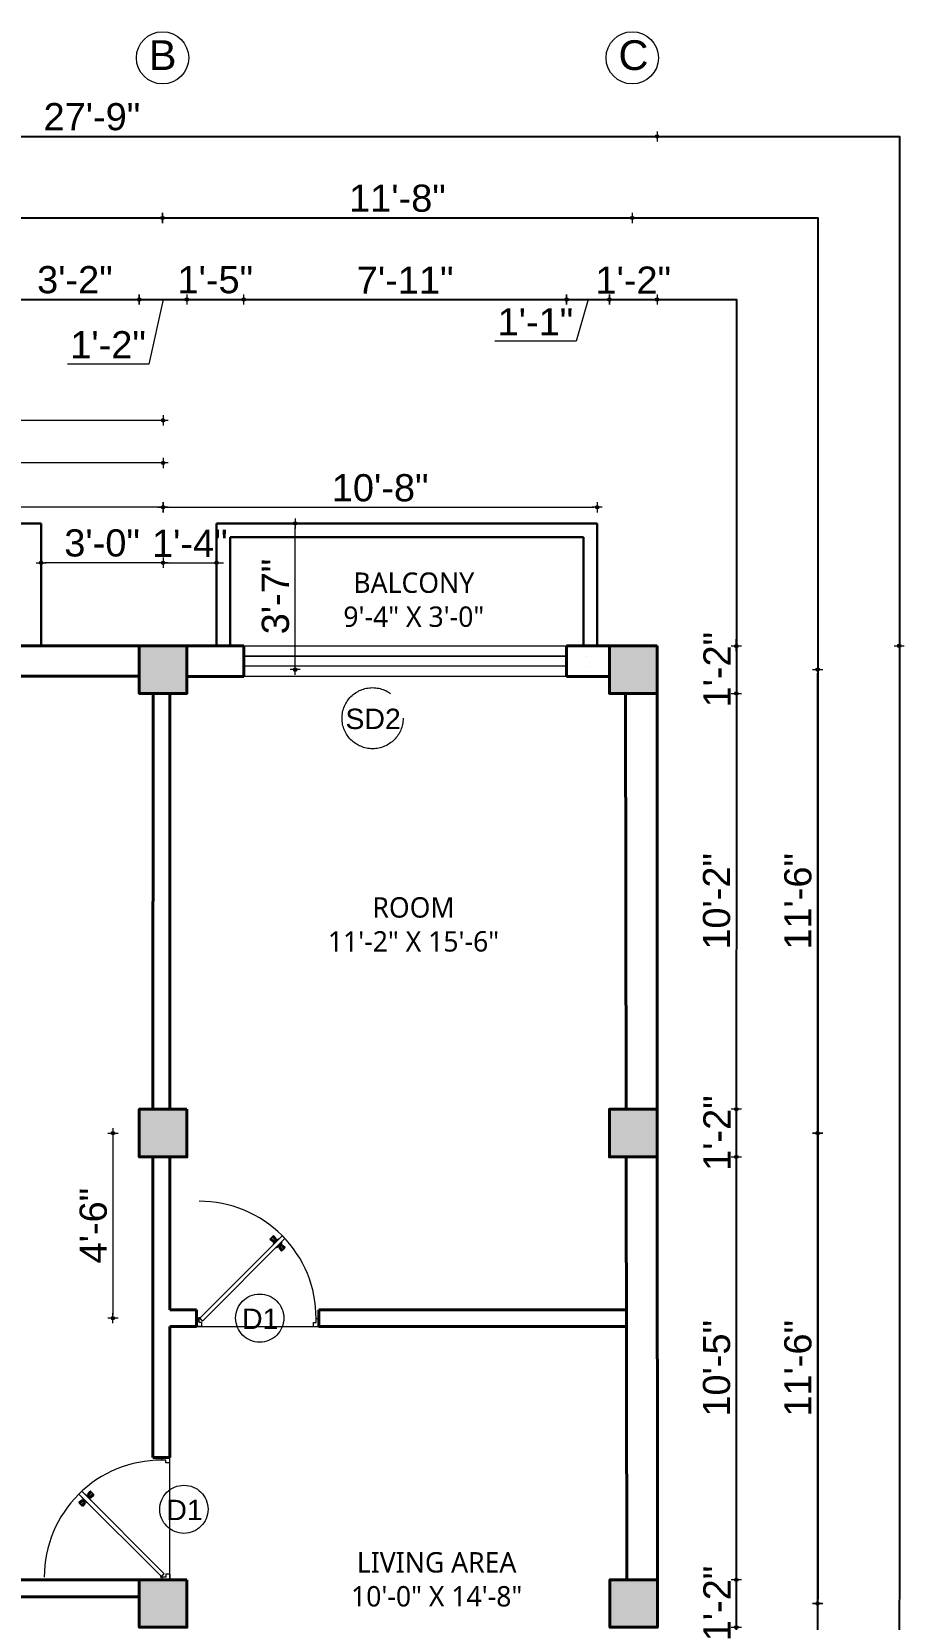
# Model space of a CAD drawing. Header units: inches. Extents: x 2670288 to 2672693, y 789942 to 794071.
# Drawn here: x 2671786.6 to 2672043.3, y 791460.4 to 791927.9 of the extents above; entities that cross this region are included whole.
import ezdxf

# ---------------------------------------------------------------- set-up
doc = ezdxf.new("R2010")
doc.units = ezdxf.units.IN
doc.header["$MEASUREMENT"] = 0
doc.header["$PDMODE"] = 99
doc.linetypes.add('ACAD_ISO10W100', pattern=[18, 12, -3, 0, -3])
for name, color, linetype, lineweight in [('CONC. OUTLINE RA', 150, 'Continuous', 40), ('DOOR-WIN RA', 3, 'Continuous', 20), ('Hatch', 254, 'Continuous', 9), ('HATCH RA', 8, 'Continuous', 9), ('PUERTAS', 7, 'Continuous', 13), ('TEXT RA', 254, 'Continuous', 20), ('TEXTURE EA', 8, 'ACAD_ISO10W100', 9), ('wall EA', 24, 'Continuous', 40), ('WALL__HALF_NEW', 42, 'Continuous', 30), ('Win EA', 114, 'Continuous', 5)]:
    doc.layers.add(name, color=color, linetype=linetype, lineweight=lineweight)
for name, color, linetype in [('HACTH', 7, 'Continuous'), ('lettring', 7, 'Continuous'), ('text EA', 7, 'Continuous')]:
    doc.layers.add(name, color=color, linetype=linetype)
doc.styles.add('DIM 8', font='arial.ttf', dxfattribs={"height": 8})
doc.styles.get("Standard").update_dxf_attribs({"font": 'arial.ttf'})
doc.dimstyles.new('Copy of DIM 8', dxfattribs={"dimtxt": 8, "dimasz": 1, "dimexe": 6, "dimexo": 18, "dimgap": 1.6875, "dimtad": 1, "dimdec": 0, "dimzin": 3, "dimdsep": 46, "dimlunit": 4, "dimtxsty": 'DIM 8', "dimblk": 'dot 2', "dimcen": 0.09375, "dimse1": 1, "dimse2": 1, "dimclrd": 1, "dimclre": 1, "dimclrt": 256, "dimadec": 0, "dimazin": 0, "dimtfac": 0.75, "dimtdec": 0, "dimtix": 1, "dimtmove": 1, "dimatfit": 3, "dimldrblk": 'DOT', "dimfxl": 1, "dimtolj": 1, "dimtzin": 0, "dimlwd": 9, "dimlwe": 9, "dimarcsym": 0})

# ---------------------------------------------------------------- blocks, each defined once
blk = doc.blocks.new('COLUMN')
at = {"layer": 'HACTH', "lineweight": 30, "transparency": 33554541}
h = blk.add_hatch(color=256, dxfattribs=at)
h.dxf.hatch_style = 1
h.paths.add_polyline_path([(2659104.19, 784576.38), (2659090.19, 784576.38), (2659090.19, 784562.38), (2659104.19, 784562.38)])
at = {"layer": 'CONC. OUTLINE RA'}
blk.add_lwpolyline([(2659090.19, 784576.38), (2659104.19, 784576.38), (2659104.19, 784562.38), (2659090.19, 784562.38)], close=True, dxfattribs=at)
blk = doc.blocks.new('3ft')
at = {"layer": 'PUERTAS', "color": 6}
for p, q in [((1.01, 2.52), (25.23, 26.74)), ((26.05, 25.92), (1.77, 1.64)), ((26.05, 25.92), (25.23, 26.74)), ((0, 2.4), (0, 0)), ((0.72, 2.4), (0, 2.4)), ((1.6, 0), (0, 0)), ((0.72, 1.52), (0.72, 2.44)), ((0.8, 1.52), (0.72, 1.52)), ((0.8, 1.52), (0.8, 2.41)), ((0.8, 1.2), (0.8, 1.52)), ((1.6, 1.2), (0.8, 1.2)), ((1.57, 1.84), (0.94, 2.47)), ((1.63, 1.89), (0.97, 2.55)), ((1.63, 1.89), (1.57, 1.84)), ((1.77, 1.64), (1.57, 1.84)), ((1.6, 0), (1.6, 1.2)), ((34.4, 0), (34.4, 1.2)), ((34.4, 1.2), (35.2, 1.2)), ((34.4, 0), (36, 0)), ((35.2, 1.2), (35.2, 2.4)), ((35.2, 2.4), (36, 2.4)), ((36, 0), (36, 2.4))]:
    blk.add_line(p, q, dxfattribs=at)
at = {"layer": 'PUERTAS', "color": 8}
for p, q in [((22.57, 24.94), (21.65, 25.68)), ((22.63, 24.99), (21.69, 25.75)), ((22.74, 25.1), (21.84, 25.9)), ((22.13, 26.28), (21.98, 26.13)), ((22.88, 25.24), (22.01, 26.06)), ((22.13, 26.28), (22.27, 26.42)), ((22.29, 26.41), (22.27, 26.42)), ((23.16, 25.52), (22.34, 26.39)), ((23.3, 25.66), (22.5, 26.56)), ((23.41, 25.77), (22.65, 26.71)), ((22.69, 24.32), (23.02, 24.83)), ((23.46, 25.83), (22.72, 26.75)), ((22.95, 24.96), (22.84, 25.07)), ((22.98, 24.99), (22.86, 25.1)), ((23.03, 25.04), (22.91, 25.15)), ((22.91, 24.53), (23.1, 24.91)), ((23.11, 25.12), (22.99, 25.23)), ((23.13, 24.76), (23.18, 24.99)), ((23.28, 25.3), (23.17, 25.41)), ((23.36, 25.37), (23.25, 25.49)), ((23.31, 24.94), (23.28, 25.08)), ((23.41, 25.43), (23.3, 25.54)), ((23.46, 25.09), (23.32, 25.13)), ((23.44, 25.45), (23.33, 25.56)), ((23.64, 25.27), (23.41, 25.22)), ((23.87, 25.49), (23.49, 25.3)), ((24.08, 25.71), (23.57, 25.38)), ((23.63, 23.38), (24.14, 23.72)), ((23.84, 23.6), (24.22, 23.79)), ((24.07, 23.82), (24.3, 23.88)), ((24.25, 24), (24.39, 23.97)), ((24.27, 23.64), (24.38, 23.53)), ((24.3, 23.67), (24.41, 23.56)), ((24.35, 23.72), (24.46, 23.61)), ((24.4, 24.15), (24.43, 24.01)), ((24.41, 23.43), (25.2, 22.53)), ((24.43, 23.8), (24.54, 23.69)), ((24.58, 24.33), (24.52, 24.1)), ((24.55, 23.57), (25.37, 22.7)), ((24.6, 23.97), (24.72, 23.86)), ((24.8, 24.56), (24.61, 24.18)), ((25.02, 24.77), (24.68, 24.26)), ((24.68, 24.05), (24.79, 23.94)), ((24.73, 24.1), (24.85, 23.99)), ((24.76, 24.13), (24.87, 24.02)), ((24.83, 23.85), (25.7, 23.03)), ((24.97, 23.99), (25.87, 23.2)), ((25.08, 24.1), (26.02, 23.34)), ((25.14, 24.15), (26.06, 23.41)), ((24.25, 23.26), (24.99, 22.34)), ((24.3, 23.32), (25.06, 22.38)), ((25.58, 22.82), (25.43, 22.67)), ((25.58, 22.82), (25.73, 22.97)), ((25.72, 22.98), (25.73, 22.97)), ((0, 0), (36, 0))]:
    blk.add_line(p, q, dxfattribs=at)
at = {"layer": 'PUERTAS', "color": 1}
for p, q in [((21.67, 25.73), (22.17, 26.23)), ((22.49, 24.95), (21.67, 25.61)), ((21.7, 25.82), (22.14, 26.26)), ((21.73, 25.79), (21.7, 25.82)), ((22.58, 26.7), (22.14, 26.26)), ((22.67, 26.73), (22.17, 26.23)), ((22.61, 26.67), (22.58, 26.7)), ((22.6, 24.96), (23.02, 25.38)), ((22.61, 24.25), (22.92, 24.72)), ((22.62, 24.13), (22.61, 24.14)), ((22.7, 25.07), (22.71, 25.06)), ((23.45, 25.91), (22.79, 26.73)), ((22.82, 25.06), (23.08, 25.32)), ((22.94, 24.95), (22.83, 25.07)), ((22.92, 24.72), (22.92, 24.72)), ((22.93, 24.94), (23.19, 25.21)), ((22.93, 24.84), (22.93, 24.83)), ((23.44, 25.81), (23.02, 25.38)), ((23.34, 25.58), (23.08, 25.32)), ((23.46, 25.47), (23.19, 25.21)), ((23.33, 25.7), (23.34, 25.69)), ((23.45, 25.46), (23.33, 25.57)), ((23.56, 23.3), (24.03, 23.61)), ((23.57, 25.47), (23.57, 25.47)), ((24.15, 25.79), (23.68, 25.48)), ((23.68, 25.48), (23.68, 25.48)), ((24.03, 23.61), (24.03, 23.62)), ((24.14, 23.62), (24.14, 23.62)), ((24.25, 23.62), (24.51, 23.89)), ((24.27, 25.78), (24.26, 25.79)), ((24.26, 23.29), (24.69, 23.71)), ((24.26, 23.63), (24.37, 23.52)), ((24.37, 23.52), (24.63, 23.77)), ((24.37, 23.4), (24.37, 23.4)), ((24.78, 24.15), (24.51, 23.89)), ((24.89, 24.03), (24.63, 23.77)), ((25.11, 24.14), (24.69, 23.71)), ((24.77, 24.14), (24.88, 24.03)), ((24.79, 24.38), (24.78, 24.37)), ((24.78, 24.26), (24.78, 24.26)), ((25.1, 24.84), (24.79, 24.38)), ((25, 24.03), (25, 24.03)), ((25.09, 24.96), (25.1, 24.95)), ((25.22, 24.14), (26.03, 23.48)), ((23.44, 23.31), (23.45, 23.3)), ((24.26, 23.18), (24.92, 22.37)), ((25.04, 22.36), (25.54, 22.86)), ((25.1, 22.42), (25.13, 22.39)), ((25.13, 22.39), (25.57, 22.83)), ((26.04, 23.37), (25.54, 22.86)), ((26.01, 23.27), (25.57, 22.83)), ((25.98, 23.3), (26.01, 23.27))]:
    blk.add_line(p, q, dxfattribs=at)
at = {"layer": 'PUERTAS', "color": 2}
for p, q in [((21.99, 26.11), (21.98, 26.13)), ((25.42, 22.68), (25.43, 22.67))]:
    blk.add_line(p, q, dxfattribs=at)
at = {"layer": 'PUERTAS', "color": 6}
for radius in [0.155, 0.0752]:
    blk.add_circle((0.82, 2.56), radius, dxfattribs=at)
blk.add_arc((0.82, 2.56), 34.38, 359.7285, 90.0333, dxfattribs=at)
at = {"layer": 'PUERTAS', "color": 1}
for centre, start, end in [((22.54, 25.01), 231.0764, 315), ((22.67, 24.2), 135, 225), ((22.73, 26.68), 38.9236, 135), ((22.77, 25.12), 225, 315), ((22.99, 24.89), 135, 219.7428), ((22.87, 24.78), 315, 39.7428), ((23.28, 25.63), 315, 45), ((23.39, 25.86), 315, 38.9236), ((23.51, 25.41), 50.2572, 135), ((23.62, 25.53), 230.2572, 315), ((24.09, 23.56), 50.2572, 135), ((24.2, 23.68), 230.2572, 315), ((24.2, 25.73), 45, 135), ((24.42, 23.46), 135, 225), ((24.84, 24.31), 135, 219.7428), ((24.72, 24.21), 315, 39.7428), ((24.94, 23.98), 45, 135), ((25.04, 24.89), 315, 45), ((25.17, 24.08), 51.0764, 135), ((25.98, 23.42), 315, 51.0764), ((23.51, 23.36), 225, 315), ((24.32, 23.23), 135, 218.9236), ((24.98, 22.42), 218.9236, 315)]:
    blk.add_arc(centre, 0.08, start, end, dxfattribs=at)
blk = doc.blocks.new('*U327')
at = {"color": 3, "xscale": -1}
blk.add_blockref('3ft', (42, 0), dxfattribs=at)
blk = doc.blocks.new('dot1')
at = {"layer": 'Hatch'}
h = blk.add_hatch(color=256, dxfattribs=at)
edge = h.paths.add_edge_path()
edge.add_arc((0, 0), 1, 0, 360)
for p, q in [((3, 0), (-3, 0)), ((0, 3), (0, -3))]:
    blk.add_line(p, q, dxfattribs=at)
blk.add_circle((0, 0), 1, dxfattribs=at)
blk = doc.blocks.new('dot 2')
at = {"layer": 'Hatch', "xscale": 0.5, "yscale": 0.5, "zscale": 0.5}
blk.add_blockref('dot1', (0, 0), dxfattribs=at)
blk = doc.blocks.new('*D1790')
at = {"layer": 'Defpoints', "color": 0, "transparency": 16777216}
for p in [(2671818.2, 791849.04), (2671780.32, 791747.08), (2671818.2, 791747.04)]:
    blk.add_point(p, dxfattribs=at)
at = {"layer": 'lettring', "color": 1, "lineweight": 9, "transparency": 16777216}
blk.add_line((2671781.32, 791849.04), (2671817.2, 791849.04), dxfattribs=at)
at = {"layer": 'lettring', "color": 1, "lineweight": 9, "transparency": 16777216, "rotation": 180}
blk.add_blockref('dot 2', (2671780.32, 791849.04), dxfattribs=at)
at = {"layer": 'lettring', "color": 1, "lineweight": 9, "transparency": 16777216}
blk.add_blockref('dot 2', (2671818.2, 791849.04), dxfattribs=at)
at = {"layer": 'lettring', "transparency": 16777216, "insert": (2671799.26, 791854.81), "char_height": 8, "attachment_point": 5, "style": 'DIM 8'}
blk.add_mtext('\\A1;3\'-2"', dxfattribs=at)
blk = doc.blocks.new('_Dot')
at = {"color": 0, "linetype": 'ByBlock', "lineweight": -2}
blk.add_line((-0.5, 0), (-1, 0), dxfattribs=at)
at = {"color": 0, "linetype": 'ByBlock', "const_width": 0.5}
blk.add_lwpolyline([(-0.25, 0, 1), (0.25, 0, 1)], format="xyb", close=True, dxfattribs=at)
blk = doc.blocks.new('*D1791')
at = {"layer": 'Defpoints', "color": 0, "transparency": 16777216}
for p in [(2671832.2, 791849.04), (2671818.2, 791747.04), (2671832.2, 791747.04)]:
    blk.add_point(p, dxfattribs=at)
at = {"layer": 'lettring', "color": 1, "lineweight": 9, "transparency": 16777216}
for p, q in [((2671819.2, 791849.04), (2671831.2, 791849.04)), ((2671825.2, 791849.04), (2671820.97, 791830.01)), ((2671820.97, 791830.01), (2671797.08, 791830.01))]:
    blk.add_line(p, q, dxfattribs=at)
at = {"layer": 'lettring', "color": 1, "lineweight": 9, "transparency": 16777216, "rotation": 180}
blk.add_blockref('dot 2', (2671818.2, 791849.04), dxfattribs=at)
at = {"layer": 'lettring', "color": 1, "lineweight": 9, "transparency": 16777216}
blk.add_blockref('dot 2', (2671832.2, 791849.04), dxfattribs=at)
at = {"layer": 'lettring', "transparency": 16777216, "insert": (2671809.02, 791835.71), "char_height": 8, "attachment_point": 5, "style": 'DIM 8'}
blk.add_mtext('\\A1;1\'-2"', dxfattribs=at)
blk = doc.blocks.new('*D1792')
at = {"layer": 'Defpoints', "color": 0, "transparency": 16777216}
for p in [(2671848.93, 791849.04), (2671832.2, 791747.04), (2671848.93, 791747.05)]:
    blk.add_point(p, dxfattribs=at)
at = {"layer": 'lettring', "color": 1, "lineweight": 9, "transparency": 16777216}
for p, q in [((2671831.2, 791849.04), (2671830.2, 791849.04)), ((2671832.2, 791849.04), (2671848.93, 791849.04)), ((2671849.93, 791849.04), (2671850.93, 791849.04))]:
    blk.add_line(p, q, dxfattribs=at)
blk.add_blockref('dot 2', (2671832.2, 791849.04), dxfattribs=at)
at = {"layer": 'lettring', "color": 1, "lineweight": 9, "transparency": 16777216, "rotation": 180}
blk.add_blockref('dot 2', (2671848.93, 791849.04), dxfattribs=at)
at = {"layer": 'lettring', "transparency": 16777216, "insert": (2671840.56, 791854.81), "char_height": 8, "attachment_point": 5, "style": 'DIM 8'}
blk.add_mtext('\\A1;1\'-5"', dxfattribs=at)
blk = doc.blocks.new('*D1794')
at = {"layer": 'Defpoints', "color": 0, "transparency": 16777216}
for p in [(2671956.54, 791849.04), (2671943.93, 791747.05), (2671956.54, 791747.05)]:
    blk.add_point(p, dxfattribs=at)
at = {"layer": 'lettring', "color": 1, "lineweight": 9, "transparency": 16777216}
for p, q in [((2671944.93, 791849.04), (2671955.54, 791849.04)), ((2671950.23, 791849.04), (2671946.7, 791836.77)), ((2671946.7, 791836.77), (2671922.81, 791836.77))]:
    blk.add_line(p, q, dxfattribs=at)
at = {"layer": 'lettring', "color": 1, "lineweight": 9, "transparency": 16777216, "rotation": 180}
blk.add_blockref('dot 2', (2671943.93, 791849.04), dxfattribs=at)
at = {"layer": 'lettring', "color": 1, "lineweight": 9, "transparency": 16777216}
blk.add_blockref('dot 2', (2671956.54, 791849.04), dxfattribs=at)
at = {"layer": 'lettring', "transparency": 16777216, "insert": (2671934.75, 791842.47), "char_height": 8, "attachment_point": 5, "style": 'DIM 8'}
blk.add_mtext('\\A1;1\'-1"', dxfattribs=at)
blk = doc.blocks.new('*D1795')
at = {"layer": 'Defpoints', "color": 0, "transparency": 16777216}
for p in [(2671970.54, 791849.04), (2671956.54, 791747.05), (2671970.54, 791747.05)]:
    blk.add_point(p, dxfattribs=at)
at = {"layer": 'lettring', "color": 1, "lineweight": 9, "transparency": 16777216}
blk.add_line((2671957.54, 791849.04), (2671969.54, 791849.04), dxfattribs=at)
at = {"layer": 'lettring', "color": 1, "lineweight": 9, "transparency": 16777216, "rotation": 180}
blk.add_blockref('dot 2', (2671956.54, 791849.04), dxfattribs=at)
at = {"layer": 'lettring', "color": 1, "lineweight": 9, "transparency": 16777216}
blk.add_blockref('dot 2', (2671970.54, 791849.04), dxfattribs=at)
at = {"layer": 'lettring', "transparency": 16777216, "insert": (2671963.54, 791854.74), "char_height": 8, "attachment_point": 5, "style": 'DIM 8'}
blk.add_mtext('\\A1;1\'-2"', dxfattribs=at)
blk = doc.blocks.new('*D1796')
at = {"layer": 'Defpoints', "color": 0, "transparency": 16777216}
for p in [(2671825.05, 791873.04), (2671647.03, 791740.19), (2671825.05, 791740.05)]:
    blk.add_point(p, dxfattribs=at)
at = {"layer": 'lettring', "color": 1, "lineweight": 9, "transparency": 16777216}
blk.add_line((2671648.03, 791873.04), (2671824.05, 791873.04), dxfattribs=at)
at = {"layer": 'lettring', "color": 1, "lineweight": 9, "transparency": 16777216, "rotation": 180}
blk.add_blockref('dot 2', (2671647.03, 791873.04), dxfattribs=at)
at = {"layer": 'lettring', "color": 1, "lineweight": 9, "transparency": 16777216}
blk.add_blockref('dot 2', (2671825.05, 791873.04), dxfattribs=at)
at = {"layer": 'lettring', "transparency": 16777216, "insert": (2671736.04, 791878.81), "char_height": 8, "attachment_point": 5, "style": 'DIM 8'}
blk.add_mtext('\\A1;14\'-9"', dxfattribs=at)
blk = doc.blocks.new('*D1797')
at = {"layer": 'Defpoints', "color": 0, "transparency": 16777216}
for p in [(2671963.25, 791873.04), (2671825.05, 791740.05), (2671963.25, 791740.05)]:
    blk.add_point(p, dxfattribs=at)
at = {"layer": 'lettring', "color": 1, "lineweight": 9, "transparency": 16777216}
blk.add_line((2671826.05, 791873.04), (2671962.25, 791873.04), dxfattribs=at)
at = {"layer": 'lettring', "color": 1, "lineweight": 9, "transparency": 16777216, "rotation": 180}
blk.add_blockref('dot 2', (2671825.05, 791873.04), dxfattribs=at)
at = {"layer": 'lettring', "color": 1, "lineweight": 9, "transparency": 16777216}
blk.add_blockref('dot 2', (2671963.25, 791873.04), dxfattribs=at)
at = {"layer": 'lettring', "transparency": 16777216, "insert": (2671894.15, 791878.81), "char_height": 8, "attachment_point": 5, "style": 'DIM 8'}
blk.add_mtext('\\A1;11\'-8"', dxfattribs=at)
blk = doc.blocks.new('*D1798')
at = {"layer": 'Defpoints', "color": 0, "transparency": 16777216}
for p in [(2671970.54, 791897.04), (2671637.98, 791747), (2671970.54, 791747)]:
    blk.add_point(p, dxfattribs=at)
at = {"layer": 'lettring', "color": 1, "lineweight": 9, "transparency": 16777216}
blk.add_line((2671638.98, 791897.04), (2671969.54, 791897.04), dxfattribs=at)
at = {"layer": 'lettring', "color": 1, "lineweight": 9, "transparency": 16777216, "rotation": 180}
blk.add_blockref('dot 2', (2671637.98, 791897.04), dxfattribs=at)
at = {"layer": 'lettring', "color": 1, "lineweight": 9, "transparency": 16777216}
blk.add_blockref('dot 2', (2671970.54, 791897.04), dxfattribs=at)
at = {"layer": 'lettring', "transparency": 16777216, "insert": (2671804.26, 791902.81), "char_height": 8, "attachment_point": 5, "style": 'DIM 8'}
blk.add_mtext('\\A1;27\'-9"', dxfattribs=at)
blk = doc.blocks.new('*D1799')
at = {"layer": 'Defpoints', "color": 0, "transparency": 16777216}
for p in [(2671970.54, 791747), (2671970.54, 791733.05), (2671993.86, 791733.05)]:
    blk.add_point(p, dxfattribs=at)
at = {"layer": 'lettring', "color": 1, "lineweight": 9, "transparency": 16777216}
for p, q in [((2671993.86, 791748), (2671993.86, 791749)), ((2671993.86, 791747), (2671993.86, 791733.05)), ((2671993.86, 791732.05), (2671993.86, 791731.05))]:
    blk.add_line(p, q, dxfattribs=at)
for p, rotation in [((2671993.86, 791747), 270), ((2671993.86, 791733.05), 90)]:
    blk.add_blockref('dot 2', p, dxfattribs=dict(at, rotation=rotation))
at = {"layer": 'lettring', "transparency": 16777216, "insert": (2671988.16, 791740.03), "char_height": 8, "attachment_point": 5, "rotation": 90, "style": 'DIM 8'}
blk.add_mtext('\\A1;1\'-2"', dxfattribs=at)
blk = doc.blocks.new('*D1800')
at = {"layer": 'Defpoints', "color": 0, "transparency": 16777216}
for p in [(2671970.54, 791733.05), (2671970.54, 791610.58), (2671993.86, 791610.58)]:
    blk.add_point(p, dxfattribs=at)
at = {"layer": 'lettring', "color": 1, "lineweight": 9, "transparency": 16777216}
blk.add_line((2671993.86, 791732.05), (2671993.86, 791611.58), dxfattribs=at)
for p, rotation in [((2671993.86, 791733.05), 90), ((2671993.86, 791610.58), 270)]:
    blk.add_blockref('dot 2', p, dxfattribs=dict(at, rotation=rotation))
at = {"layer": 'lettring', "transparency": 16777216, "insert": (2671988.09, 791671.81), "char_height": 8, "attachment_point": 5, "rotation": 90, "style": 'DIM 8'}
blk.add_mtext('\\A1;10\'-2"', dxfattribs=at)
blk = doc.blocks.new('*D1801')
at = {"layer": 'Defpoints', "color": 0, "transparency": 16777216}
for p in [(2671970.54, 791610.58), (2671970.54, 791596.58), (2671993.86, 791596.58)]:
    blk.add_point(p, dxfattribs=at)
at = {"layer": 'lettring', "color": 1, "lineweight": 9, "transparency": 16777216}
for p, q in [((2671993.86, 791611.58), (2671993.86, 791612.58)), ((2671993.86, 791610.58), (2671993.86, 791596.58)), ((2671993.86, 791595.58), (2671993.86, 791594.58))]:
    blk.add_line(p, q, dxfattribs=at)
for p, rotation in [((2671993.86, 791610.58), 270), ((2671993.86, 791596.58), 90)]:
    blk.add_blockref('dot 2', p, dxfattribs=dict(at, rotation=rotation))
at = {"layer": 'lettring', "transparency": 16777216, "insert": (2671988.16, 791603.58), "char_height": 8, "attachment_point": 5, "rotation": 90, "style": 'DIM 8'}
blk.add_mtext('\\A1;1\'-2"', dxfattribs=at)
blk = doc.blocks.new('*D1802')
at = {"layer": 'Defpoints', "color": 0, "transparency": 16777216}
for p in [(2671970.54, 791596.58), (2671970.65, 791472.07), (2671993.86, 791472.07)]:
    blk.add_point(p, dxfattribs=at)
at = {"layer": 'lettring', "color": 1, "lineweight": 9, "transparency": 16777216}
blk.add_line((2671993.86, 791595.58), (2671993.86, 791473.07), dxfattribs=at)
for p, rotation in [((2671993.86, 791596.58), 90), ((2671993.86, 791472.07), 270)]:
    blk.add_blockref('dot 2', p, dxfattribs=dict(at, rotation=rotation))
at = {"layer": 'lettring', "transparency": 16777216, "insert": (2671988.09, 791534.32), "char_height": 8, "attachment_point": 5, "rotation": 90, "style": 'DIM 8'}
blk.add_mtext('\\A1;10\'-5"', dxfattribs=at)
blk = doc.blocks.new('*D1803')
at = {"layer": 'Defpoints', "color": 0, "transparency": 16777216}
for p in [(2671970.65, 791472.07), (2671970.65, 791458.07), (2671993.86, 791458.07)]:
    blk.add_point(p, dxfattribs=at)
at = {"layer": 'lettring', "color": 1, "lineweight": 9, "transparency": 16777216}
for p, q in [((2671993.86, 791473.07), (2671993.86, 791474.07)), ((2671993.86, 791472.07), (2671993.86, 791458.07)), ((2671993.86, 791457.07), (2671993.86, 791456.07))]:
    blk.add_line(p, q, dxfattribs=at)
for p, rotation in [((2671993.86, 791472.07), 270), ((2671993.86, 791458.07), 90)]:
    blk.add_blockref('dot 2', p, dxfattribs=dict(at, rotation=rotation))
at = {"layer": 'lettring', "transparency": 16777216, "insert": (2671988.16, 791465.07), "char_height": 8, "attachment_point": 5, "rotation": 90, "style": 'DIM 8'}
blk.add_mtext('\\A1;1\'-2"', dxfattribs=at)
blk = doc.blocks.new('*D1833')
at = {"layer": 'Defpoints', "color": 0, "transparency": 16777216}
for p in [(2671970.54, 791747.05), (2671970.56, 791124.23), (2672041.77, 791124.23)]:
    blk.add_point(p, dxfattribs=at)
at = {"layer": 'lettring', "color": 1, "lineweight": 9, "transparency": 16777216}
blk.add_line((2672041.77, 791746.05), (2672041.77, 791125.23), dxfattribs=at)
for p, rotation in [((2672041.77, 791747.05), 90), ((2672041.77, 791124.23), 270)]:
    blk.add_blockref('dot 2', p, dxfattribs=dict(at, rotation=rotation))
at = {"layer": 'lettring', "transparency": 16777216, "insert": (2672036, 791435.64), "char_height": 8, "attachment_point": 5, "rotation": 90, "style": 'DIM 8'}
blk.add_mtext('\\A1;51\'-11"', dxfattribs=at)
blk = doc.blocks.new('*D1836')
at = {"layer": 'Defpoints', "color": 0, "transparency": 16777216}
for p in [(2671963.54, 791603.58), (2672017.79, 791603.58), (2671963.65, 791465.07)]:
    blk.add_point(p, dxfattribs=at)
at = {"layer": 'lettring', "color": 1, "lineweight": 9, "transparency": 16777216}
blk.add_line((2672017.79, 791466.07), (2672017.79, 791602.58), dxfattribs=at)
for p, rotation in [((2672017.79, 791603.58), 90), ((2672017.79, 791465.07), 270)]:
    blk.add_blockref('dot 2', p, dxfattribs=dict(at, rotation=rotation))
at = {"layer": 'lettring', "transparency": 16777216, "insert": (2672012.02, 791534.32), "char_height": 8, "attachment_point": 5, "rotation": 90, "style": 'DIM 8'}
blk.add_mtext('\\A1;11\'-6"', dxfattribs=at)
blk = doc.blocks.new('*D1837')
at = {"layer": 'Defpoints', "color": 0, "transparency": 16777216}
for p in [(2671963.54, 791740.05), (2672017.79, 791740.05), (2671963.54, 791603.58)]:
    blk.add_point(p, dxfattribs=at)
at = {"layer": 'lettring', "color": 1, "lineweight": 9, "transparency": 16777216}
blk.add_line((2672017.79, 791604.58), (2672017.79, 791739.05), dxfattribs=at)
for p, rotation in [((2672017.79, 791740.05), 90), ((2672017.79, 791603.58), 270)]:
    blk.add_blockref('dot 2', p, dxfattribs=dict(at, rotation=rotation))
at = {"layer": 'lettring', "transparency": 16777216, "insert": (2672012.02, 791671.81), "char_height": 8, "attachment_point": 5, "rotation": 90, "style": 'DIM 8'}
blk.add_mtext('\\A1;11\'-6"', dxfattribs=at)
blk = doc.blocks.new('*D2009')
at = {"layer": 'Defpoints', "color": 0, "transparency": 16777216}
for p in [(2671825.2, 791740.04), (2671546.7, 791603.58), (2671825.2, 791603.58)]:
    blk.add_point(p, dxfattribs=at)
at = {"layer": 'lettring', "color": 1, "lineweight": 9, "transparency": 16777216}
blk.add_line((2671546.7, 791739.04), (2671546.7, 791604.58), dxfattribs=at)
for p, rotation in [((2671546.7, 791740.04), 90), ((2671546.7, 791603.58), 270)]:
    blk.add_blockref('dot 2', p, dxfattribs=dict(at, rotation=rotation))
at = {"layer": 'lettring', "transparency": 16777216, "insert": (2671541, 791671.81), "char_height": 8, "attachment_point": 5, "rotation": 90, "style": 'DIM 8'}
blk.add_mtext('\\A1;11\'-4"', dxfattribs=at)
blk = doc.blocks.new('*D2010')
at = {"layer": 'Defpoints', "color": 0, "transparency": 16777216}
for p in [(2671825.2, 791603.58), (2671546.7, 791465.07), (2671825.2, 791465.07)]:
    blk.add_point(p, dxfattribs=at)
at = {"layer": 'lettring', "color": 1, "lineweight": 9, "transparency": 16777216}
blk.add_line((2671546.7, 791602.58), (2671546.7, 791466.07), dxfattribs=at)
for p, rotation in [((2671546.7, 791603.58), 90), ((2671546.7, 791465.07), 270)]:
    blk.add_blockref('dot 2', p, dxfattribs=dict(at, rotation=rotation))
at = {"layer": 'lettring', "transparency": 16777216, "insert": (2671541, 791534.33), "char_height": 8, "attachment_point": 5, "rotation": 90, "style": 'DIM 8'}
blk.add_mtext('\\A1;11\'-7"', dxfattribs=at)
blk = doc.blocks.new('*D2011')
at = {"layer": 'Defpoints', "color": 0, "transparency": 16777216}
for p in [(2671825.2, 791465.07), (2671546.7, 791295.58), (2671825.2, 791295.58)]:
    blk.add_point(p, dxfattribs=at)
at = {"layer": 'lettring', "color": 1, "lineweight": 9, "transparency": 16777216}
blk.add_line((2671546.7, 791464.07), (2671546.7, 791296.58), dxfattribs=at)
for p, rotation in [((2671546.7, 791465.07), 90), ((2671546.7, 791295.58), 270)]:
    blk.add_blockref('dot 2', p, dxfattribs=dict(at, rotation=rotation))
at = {"layer": 'lettring', "transparency": 16777216, "insert": (2671541, 791380.33), "char_height": 8, "attachment_point": 5, "rotation": 90, "style": 'DIM 8'}
blk.add_mtext('\\A1;14\'-1"', dxfattribs=at)
blk = doc.blocks.new('*D2017')
at = {"layer": 'Defpoints', "color": 0, "transparency": 16777216}
for p in [(2671825.2, 791783.08), (2671840.94, 791783.08), (2671840.94, 791771.53)]:
    blk.add_point(p, dxfattribs=at)
at = {"layer": 'lettring', "color": 1, "lineweight": 9, "transparency": 16777216}
for p, q in [((2671824.2, 791771.53), (2671823.2, 791771.53)), ((2671825.2, 791771.53), (2671840.94, 791771.53)), ((2671841.94, 791771.53), (2671842.94, 791771.53))]:
    blk.add_line(p, q, dxfattribs=at)
blk.add_blockref('dot 2', (2671825.2, 791771.53), dxfattribs=at)
at = {"layer": 'lettring', "color": 1, "lineweight": 9, "transparency": 16777216, "rotation": 180}
blk.add_blockref('dot 2', (2671840.94, 791771.53), dxfattribs=at)
at = {"layer": 'lettring', "transparency": 16777216, "insert": (2671833.07, 791777.23), "char_height": 8, "attachment_point": 5, "style": 'DIM 8'}
blk.add_mtext('\\A1;1\'-4"', dxfattribs=at)
blk = doc.blocks.new('*D2018')
at = {"layer": 'Defpoints', "color": 0, "transparency": 16777216}
for p in [(2671789.32, 791783.08), (2671825.2, 791783.08), (2671789.32, 791771.53)]:
    blk.add_point(p, dxfattribs=at)
at = {"layer": 'lettring', "color": 1, "lineweight": 9, "transparency": 16777216}
blk.add_line((2671824.2, 791771.53), (2671790.32, 791771.53), dxfattribs=at)
at = {"layer": 'lettring', "color": 1, "lineweight": 9, "transparency": 16777216, "rotation": 180}
blk.add_blockref('dot 2', (2671789.32, 791771.53), dxfattribs=at)
at = {"layer": 'lettring', "color": 1, "lineweight": 9, "transparency": 16777216}
blk.add_blockref('dot 2', (2671825.2, 791771.53), dxfattribs=at)
at = {"layer": 'lettring', "transparency": 16777216, "insert": (2671807.26, 791777.3), "char_height": 8, "attachment_point": 5, "style": 'DIM 8'}
blk.add_mtext('\\A1;3\'-0"', dxfattribs=at)
blk = doc.blocks.new('*D2019')
at = {"layer": 'Defpoints', "color": 0, "transparency": 16777216}
for p in [(2671661.91, 791798.11), (2671825.2, 791798.11), (2671661.91, 791787.86)]:
    blk.add_point(p, dxfattribs=at)
at = {"layer": 'lettring', "color": 1, "lineweight": 9, "transparency": 16777216}
blk.add_line((2671824.2, 791787.86), (2671662.91, 791787.86), dxfattribs=at)
at = {"layer": 'lettring', "color": 1, "lineweight": 9, "transparency": 16777216, "rotation": 180}
blk.add_blockref('dot 2', (2671661.91, 791787.86), dxfattribs=at)
at = {"layer": 'lettring', "color": 1, "lineweight": 9, "transparency": 16777216}
blk.add_blockref('dot 2', (2671825.2, 791787.86), dxfattribs=at)
at = {"layer": 'lettring', "transparency": 16777216, "insert": (2671743.55, 791793.64), "char_height": 8, "attachment_point": 5, "style": 'DIM 8'}
blk.add_mtext('\\A1;13\'-7"', dxfattribs=at)
blk = doc.blocks.new('*D2080')
at = {"layer": 'Defpoints', "color": 0, "transparency": 16777216}
for p in [(2671840.94, 791783.09), (2671864.06, 791783.09), (2671825.33, 791740.04)]:
    blk.add_point(p, dxfattribs=at)
at = {"layer": 'lettring', "color": 1, "lineweight": 9, "transparency": 16777216}
blk.add_line((2671864.06, 791741.04), (2671864.06, 791782.09), dxfattribs=at)
for p, rotation in [((2671864.06, 791783.09), 90), ((2671864.06, 791740.04), 270)]:
    blk.add_blockref('dot 2', p, dxfattribs=dict(at, rotation=rotation))
at = {"layer": 'lettring', "transparency": 16777216, "insert": (2671858.29, 791761.57), "char_height": 8, "attachment_point": 5, "rotation": 90, "style": 'DIM 8'}
blk.add_mtext('\\A1;3\'-7"', dxfattribs=at)
blk = doc.blocks.new('*D2081')
at = {"layer": 'Defpoints', "color": 0, "transparency": 16777216}
for p in [(2671639.73, 791800.91), (2671639.73, 791783.08), (2671825.2, 791740.04)]:
    blk.add_point(p, dxfattribs=at)
at = {"layer": 'lettring', "color": 1, "lineweight": 9, "transparency": 16777216}
blk.add_line((2671824.2, 791800.91), (2671640.73, 791800.91), dxfattribs=at)
at = {"layer": 'lettring', "color": 1, "lineweight": 9, "transparency": 16777216, "rotation": 180}
blk.add_blockref('dot 2', (2671639.73, 791800.91), dxfattribs=at)
at = {"layer": 'lettring', "color": 1, "lineweight": 9, "transparency": 16777216}
blk.add_blockref('dot 2', (2671825.2, 791800.91), dxfattribs=at)
at = {"layer": 'lettring', "transparency": 16777216, "insert": (2671732.46, 791806.68), "char_height": 8, "attachment_point": 5, "style": 'DIM 8'}
blk.add_mtext('\\A1;15\'-5"', dxfattribs=at)
blk = doc.blocks.new('*D2083')
at = {"layer": 'Defpoints', "color": 0, "transparency": 16777216}
for p in [(2671637.02, 791813.45), (2671637.02, 791798.08), (2671825.2, 791740.04)]:
    blk.add_point(p, dxfattribs=at)
at = {"layer": 'lettring', "color": 1, "lineweight": 9, "transparency": 16777216}
blk.add_line((2671824.2, 791813.45), (2671638.02, 791813.45), dxfattribs=at)
at = {"layer": 'lettring', "color": 1, "lineweight": 9, "transparency": 16777216, "rotation": 180}
blk.add_blockref('dot 2', (2671637.02, 791813.45), dxfattribs=at)
at = {"layer": 'lettring', "color": 1, "lineweight": 9, "transparency": 16777216}
blk.add_blockref('dot 2', (2671825.2, 791813.45), dxfattribs=at)
at = {"layer": 'lettring', "transparency": 16777216, "insert": (2671731.11, 791819.22), "char_height": 8, "attachment_point": 5, "style": 'DIM 8'}
blk.add_mtext('\\A1;15\'-8"', dxfattribs=at)
blk = doc.blocks.new('*D2094')
at = {"layer": 'Defpoints', "color": 0, "transparency": 16777216}
for p in [(2671825.2, 791603.58), (2671810.46, 791549.09), (2671835.02, 791549.09)]:
    blk.add_point(p, dxfattribs=at)
at = {"layer": 'lettring', "color": 1, "lineweight": 9, "transparency": 16777216}
blk.add_line((2671810.46, 791602.58), (2671810.46, 791550.09), dxfattribs=at)
for p, rotation in [((2671810.46, 791603.58), 90), ((2671810.46, 791549.09), 270)]:
    blk.add_blockref('dot 2', p, dxfattribs=dict(at, rotation=rotation))
at = {"layer": 'lettring', "transparency": 16777216, "insert": (2671804.69, 791576.34), "char_height": 8, "attachment_point": 5, "rotation": 90, "style": 'DIM 8'}
blk.add_mtext('\\A1;4\'-6"', dxfattribs=at)

msp = doc.modelspace()

# ---------------------------------------------------------------- linework, layer by layer
at = {"layer": 'Defpoints'}
for points in [[(2672041.75, 791035.34), (2671560.49, 791035.34), (2671560.62, 791897.04), (2672041.89, 791897.04)], [(2672017.76, 791059.34), (2671584.49, 791059.34), (2671584.61, 791873.04), (2672017.88, 791873.04)], [(2671993.76, 791083.34), (2671608.49, 791083.34), (2671608.61, 791849.04), (2671993.88, 791849.04)]]:
    msp.add_lwpolyline(points, close=True, dxfattribs=at)
at = {"layer": 'DOOR-WIN RA'}
for p, q in [((2671848.93, 791747.05), (2671943.93, 791747.05)), ((2671943.93, 791744.05), (2671848.93, 791744.06)), ((2671848.93, 791744.05), (2671943.93, 791744.05)), ((2671949.93, 791744.05), (2671949.93, 791744.05)), ((2671943.93, 791741.02), (2671848.93, 791741.02)), ((2671943.93, 791738.05), (2671848.93, 791738.06)), ((2671949.93, 791741.02), (2671949.93, 791741.02))]:
    msp.add_line(p, q, dxfattribs=at)
at = {"layer": 'TEXTURE EA', "linetype": 'ByBlock', "ltscale": 2}
for centre in [(2671825.05, 791920.18), (2671963.25, 791920.18)]:
    msp.add_circle(centre, 7.69, dxfattribs=at)
at = {"layer": 'TEXTURE EA', "linetype": 'ACAD_ISO10W100', "ltscale": 4}
for centre, radius in [((2671886.84, 791725.75), 8.99), ((2671853.63, 791549.1), 7.09), ((2671831.34, 791492.81), 7.09)]:
    msp.add_circle(centre, radius, dxfattribs=at)
at = {"layer": 'wall EA'}
for p, q in [((2671818.33, 791747.08), (2671780.32, 791747.08)), ((2671832.33, 791747.04), (2671848.93, 791747.04)), ((2671848.93, 791747.05), (2671848.93, 791738.06)), ((2671943.93, 791747.05), (2671943.93, 791738.05)), ((2671943.93, 791747.05), (2671956.54, 791747.05)), ((2671818.33, 791738.08), (2671780.32, 791738.08)), ((2671832.33, 791738.05), (2671848.93, 791738.05)), ((2671943.93, 791738.05), (2671956.53, 791738.05)), ((2671822.33, 791733.04), (2671822.18, 791610.58)), ((2671827.18, 791733.04), (2671827.19, 791610.58)), ((2671961.25, 791733.05), (2671961.48, 791610.58)), ((2671970.54, 791604.08), (2671970.54, 791733.05)), ((2671970.68, 791472.07), (2671970.53, 791602.08)), ((2671822.2, 791566.29), (2671822.2, 791596.58)), ((2671827.2, 791551.59), (2671827.2, 791596.58)), ((2671961.49, 791596.58), (2671961.69, 791472.07)), ((2671822.2, 791508.07), (2671822.2, 791566.29)), ((2671827.2, 791551.59), (2671835.02, 791551.59)), ((2671835.02, 791546.59), (2671835.02, 791551.59)), ((2671871.02, 791551.59), (2671961.54, 791551.59)), ((2671871.02, 791546.59), (2671871.02, 791551.59)), ((2671827.2, 791546.59), (2671835.02, 791546.59)), ((2671827.2, 791508.07), (2671827.2, 791546.59)), ((2671871.02, 791546.59), (2671961.55, 791546.59)), ((2671827.2, 791508.07), (2671822.2, 791508.07)), ((2671696.89, 791472.07), (2671818.2, 791472.07)), ((2671970.65, 791472.07), (2671970.7, 791472.07)), ((2671701.74, 791467.07), (2671818.2, 791467.07))]:
    msp.add_line(p, q, dxfattribs=at)
at = {"layer": 'WALL__HALF_NEW'}
for p, q in [((2671661.91, 791783.07), (2671789.32, 791783.08)), ((2671789.32, 791747.09), (2671789.32, 791783.08)), ((2671840.93, 791747.07), (2671840.94, 791783.09)), ((2671840.94, 791783.09), (2671952.94, 791783.08)), ((2671952.93, 791747.07), (2671952.94, 791783.08)), ((2671844.93, 791747.07), (2671844.94, 791779.09)), ((2671844.94, 791779.09), (2671948.94, 791779.08)), ((2671948.93, 791747.07), (2671948.94, 791779.08))]:
    msp.add_line(p, q, dxfattribs=at)

# ---------------------------------------------------------------- block references
at = {"layer": 'HATCH RA', "lineweight": 30, "rotation": 270}
for p in [(1887255.82, 3450837.23), (1887394.16, 3450837.24), (1887255.82, 3450700.77), (1887394.16, 3450700.77), (1887255.82, 3450562.26), (1887394.27, 3450562.26)]:
    msp.add_blockref('COLUMN', p, dxfattribs=at)
at = {"layer": 'Win EA', "yscale": 0.9999536188852896, "zscale": 0.9999536188852894}
for p, xscale, rotation in [((2671877.02, 791546.59), -0.9999536188852894, 359.9995031579402), ((2671827.2, 791514.07), -0.9999536188852896, 89.99950316861236)]:
    msp.add_blockref('*U327', p, dxfattribs=dict(at, xscale=xscale, rotation=rotation))

# ---------------------------------------------------------------- texts
at = {"layer": 'text EA', "char_height": 6, "attachment_point": 2}
for s, insert, width in [('{\\fTrebuchet MS|b0|i0|c0|p34;BALCONY\\P9\'-4" X 3\'-0"}', (2671898.97, 791768.65), 82.6088), ('SD2', (2671887, 791728.55), 11.1695), ('{\\fTrebuchet MS|b0|i0|c0|p34;ROOM \\P11\'-2" X 15\'-6"}', (2671898.87, 791673.03), 84.336), ('D1', (2671853.8, 791551.9), 11.1695), ('D1', (2671831.51, 791495.61), 11.1695), ('{\\fTrebuchet MS|b0|i0|c0|p34;LIVING AREA\\P10\'-0" X 14\'-8"}', (2671905.69, 791480.2), 84.336)]:
    msp.add_mtext(s, dxfattribs=dict(at, insert=insert, width=width))
at = {"layer": 'TEXT RA', "char_height": 8.76, "attachment_point": 1}
for s, insert in [('B', (2671820.99, 791925.36)), ('C', (2671959.19, 791925.36))]:
    msp.add_mtext_dynamic_manual_height_columns(s, width=8.7644, gutter_width=43.82, heights=[0], dxfattribs=dict(at, insert=insert))

# ---------------------------------------------------------------- dimensions: what is measured, and where the dimension line sits
at = {"layer": 'lettring'}
for base, p1, p2, picture, middle in [((2671970.54, 791897.04), (2671637.98, 791747), (2671970.54, 791747), '*D1798', (2671804.26, 791902.81)), ((2671818.2, 791849.04), (2671780.32, 791747.08), (2671818.2, 791747.04), '*D1790', (2671799.26, 791854.81)), ((2671848.93, 791849.04), (2671832.2, 791747.04), (2671848.93, 791747.05), '*D1792', (2671840.56, 791854.81)), ((2671637.02, 791813.45), (2671825.2, 791740.04), (2671637.02, 791798.08), '*D2083', (2671731.11, 791819.22)), ((2671639.73, 791800.91), (2671825.2, 791740.04), (2671639.73, 791783.08), '*D2081', (2671732.46, 791806.68)), ((2671661.91, 791787.86), (2671825.2, 791798.11), (2671661.91, 791798.11), '*D2019', (2671743.55, 791793.64)), ((2671789.32, 791771.53), (2671825.2, 791783.08), (2671789.32, 791783.08), '*D2018', (2671807.26, 791777.3)), ((2671840.94, 791771.53), (2671825.2, 791783.08), (2671840.94, 791783.08), '*D2017', (2671833.07, 791777.23))]:
    dim = msp.add_linear_dim(base=base, p1=p1, p2=p2, dimstyle='Copy of DIM 8', dxfattribs=at)
    dim.commit()
    dim.dimension.update_dxf_attribs({"geometry": picture, "text_midpoint": middle})
for base, p1, p2, text, picture, middle in [((2671825.05, 791873.04), (2671647.03, 791740.19), (2671825.05, 791740.05), '14\'-9"', '*D1796', (2671736.04, 791878.81)), ((2671963.25, 791873.04), (2671825.05, 791740.05), (2671963.25, 791740.05), '11\'-8"', '*D1797', (2671894.15, 791878.81))]:
    dim = msp.add_linear_dim(base=base, p1=p1, p2=p2, text=text, dimstyle='Copy of DIM 8', dxfattribs=at)
    dim.commit()
    dim.dimension.update_dxf_attribs({"geometry": picture, "text_midpoint": middle})
for base, p1, p2 in [((2671943.93, 791849.04), (2671848.93, 791747.05), (2671943.93, 791747.05)), ((2671952.94, 791787.86), (2671825.2, 791789.08), (2671952.94, 791789.08))]:
    msp.add_linear_dim(base=base, p1=p1, p2=p2, dimstyle='Copy of DIM 8', dxfattribs=at).render()
for base, p1, p2, picture, middle in [((2671970.54, 791849.04), (2671956.54, 791747.05), (2671970.54, 791747.05), '*D1795', (2671963.54, 791849.04)), ((2671832.2, 791849.04), (2671818.2, 791747.04), (2671832.2, 791747.04), '*D1791', (2671819.28, 791830.01)), ((2671956.54, 791849.04), (2671943.93, 791747.05), (2671956.54, 791747.05), '*D1794', (2671945.01, 791836.77))]:
    dim = msp.add_linear_dim(base=base, p1=p1, p2=p2, dimstyle='Copy of DIM 8', dxfattribs=at)
    dim.commit()
    dim.dimension.update_dxf_attribs({"geometry": picture, "text_midpoint": middle, "dimtype": 160})
for base, p1, p2, picture, middle in [((2671864.06, 791783.09), (2671825.33, 791740.04), (2671840.94, 791783.09), '*D2080', (2671858.29, 791761.57)), ((2671993.86, 791733.05), (2671970.54, 791747), (2671970.54, 791733.05), '*D1799', (2671988.16, 791740.03)), ((2672041.77, 791124.23), (2671970.54, 791747.05), (2671970.56, 791124.23), '*D1833', (2672036, 791435.64)), ((2671546.7, 791603.58), (2671825.2, 791740.04), (2671825.2, 791603.58), '*D2009', (2671541, 791671.81)), ((2671993.86, 791610.58), (2671970.54, 791733.05), (2671970.54, 791610.58), '*D1800', (2671988.09, 791671.81)), ((2671993.86, 791596.58), (2671970.54, 791610.58), (2671970.54, 791596.58), '*D1801', (2671988.16, 791603.58)), ((2671546.7, 791465.07), (2671825.2, 791603.58), (2671825.2, 791465.07), '*D2010', (2671541, 791534.33)), ((2671810.46, 791549.09), (2671825.2, 791603.58), (2671835.02, 791549.09), '*D2094', (2671804.69, 791576.34)), ((2671993.86, 791472.07), (2671970.54, 791596.58), (2671970.65, 791472.07), '*D1802', (2671988.09, 791534.32)), ((2671993.86, 791458.07), (2671970.65, 791472.07), (2671970.65, 791458.07), '*D1803', (2671988.16, 791465.07)), ((2671546.7, 791295.58), (2671825.2, 791465.07), (2671825.2, 791295.58), '*D2011', (2671541, 791380.33))]:
    dim = msp.add_linear_dim(base=base, p1=p1, p2=p2, angle=90, dimstyle='Copy of DIM 8', dxfattribs=at)
    dim.commit()
    dim.dimension.update_dxf_attribs({"geometry": picture, "text_midpoint": middle})
for base, p1, p2, picture, middle in [((2672017.79, 791740.05), (2671963.54, 791603.58), (2671963.54, 791740.05), '*D1837', (2672012.02, 791671.81)), ((2672017.79, 791603.58), (2671963.65, 791465.07), (2671963.54, 791603.58), '*D1836', (2672012.02, 791534.32))]:
    dim = msp.add_linear_dim(base=base, p1=p1, p2=p2, angle=90, text='11\'-6"', dimstyle='Copy of DIM 8', dxfattribs=at)
    dim.commit()
    dim.dimension.update_dxf_attribs({"geometry": picture, "text_midpoint": middle})
msp.add_linear_dim(base=(2672017.79, 791465.07), p1=(2671963.56, 791295.55), p2=(2671963.65, 791465.07), angle=90, text='14\'-1"', dimstyle='Copy of DIM 8', dxfattribs=at).render()

doc.saveas('drawing.dxf')
